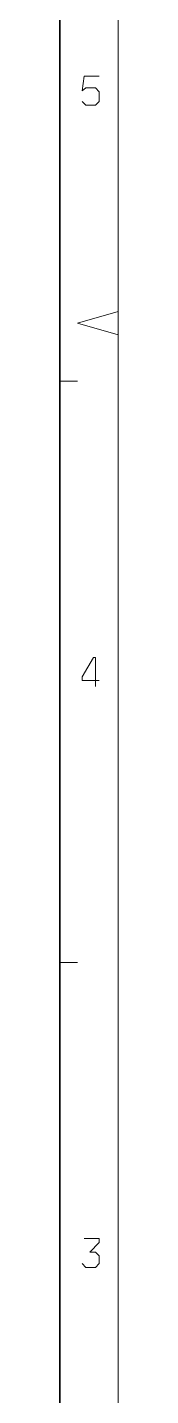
# Model space of a CAD drawing. Extents: x 3 to 1653, y -7 to 838.
# Drawn here: x 1643.1 to 1653.1, y 230.1 to 465.5 of the extents above; entities that cross this region are included whole.
import ezdxf

# ---------------------------------------------------------------- set-up
doc = ezdxf.new("R2010")
doc.units = 0

msp = doc.modelspace()

# ---------------------------------------------------------------- linework, layer by layer
at = {"color": 3, "lineweight": 13}
msp.add_line((1653.134, -5.388), (1653.134, 835.612), dxfattribs=at)
at = {"color": 3, "lineweight": 35}
msp.add_line((1643.134, 4.612), (1643.134, 825.612), dxfattribs=at)
at = {"color": 190, "lineweight": 13}
for p, q in [((1646.134, 414.612), (1653.134, 416.612)), ((1646.134, 414.612), (1653.134, 412.612)), ((1653.134, 412.612), (1653.134, 416.612)), ((1643.134, 404.612), (1646.134, 404.612)), ((1643.134, 304.612), (1646.134, 304.612))]:
    msp.add_line(p, q, dxfattribs=at)
for points in [[(1646.962, 452.778), (1647.616, 452.111), (1649.253, 452.111), (1649.908, 452.778), (1649.908, 454.445), (1649.253, 455.111), (1647.616, 455.111), (1646.962, 454.611), (1647.289, 457.111), (1649.908, 457.111)], [(1649.253, 352.111), (1649.253, 357.111), (1648.926, 357.111), (1646.962, 353.778), (1646.962, 353.111), (1649.908, 353.111)], [(1646.962, 252.778), (1647.616, 252.111), (1649.253, 252.111), (1649.908, 252.778), (1649.908, 254.111), (1649.253, 254.778), (1648.271, 254.778), (1649.908, 256.445), (1649.908, 257.111), (1647.289, 257.111)]]:
    msp.add_lwpolyline(points, dxfattribs=at)

doc.saveas('drawing.dxf')
